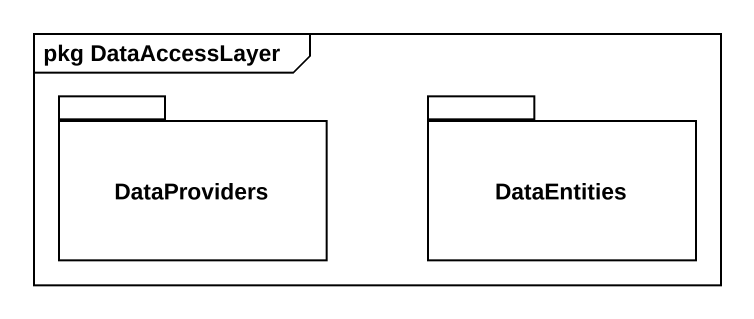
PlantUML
@startuml
mainframe pkg DataAccessLayer
package DataProviders {
}
package DataEntities {
}
@enduml
